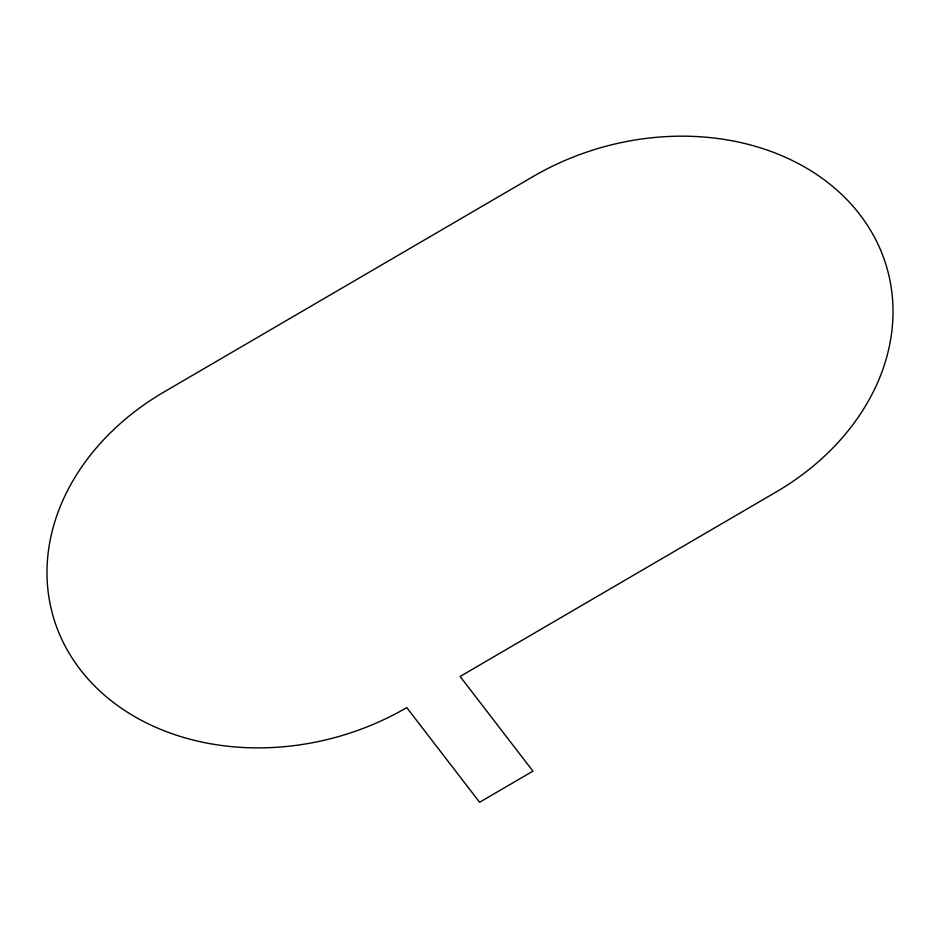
<?xml version="1.0" encoding="UTF-8"?>
<svg xmlns="http://www.w3.org/2000/svg" width="940" height="940" viewBox="0 0 940 940"><rect width="100%" height="100%" fill="white"/><g stroke="black" fill="none" stroke-linecap="round" stroke-linejoin="round"><path stroke-width="1.41" d="M533.239 176.462L163.971 392.004A241.568 194.18 -15.8 0 0 80.217 669.539A241.568 194.18 -15.8 0 0 406.762 707.597L479.6 802.266L532.945 771.141L460.106 676.459L776.029 492.055A241.568 194.18 -15.8 0 0 859.783 214.508A241.568 194.18 -15.8 0 0 533.239 176.462"/></g></svg>
